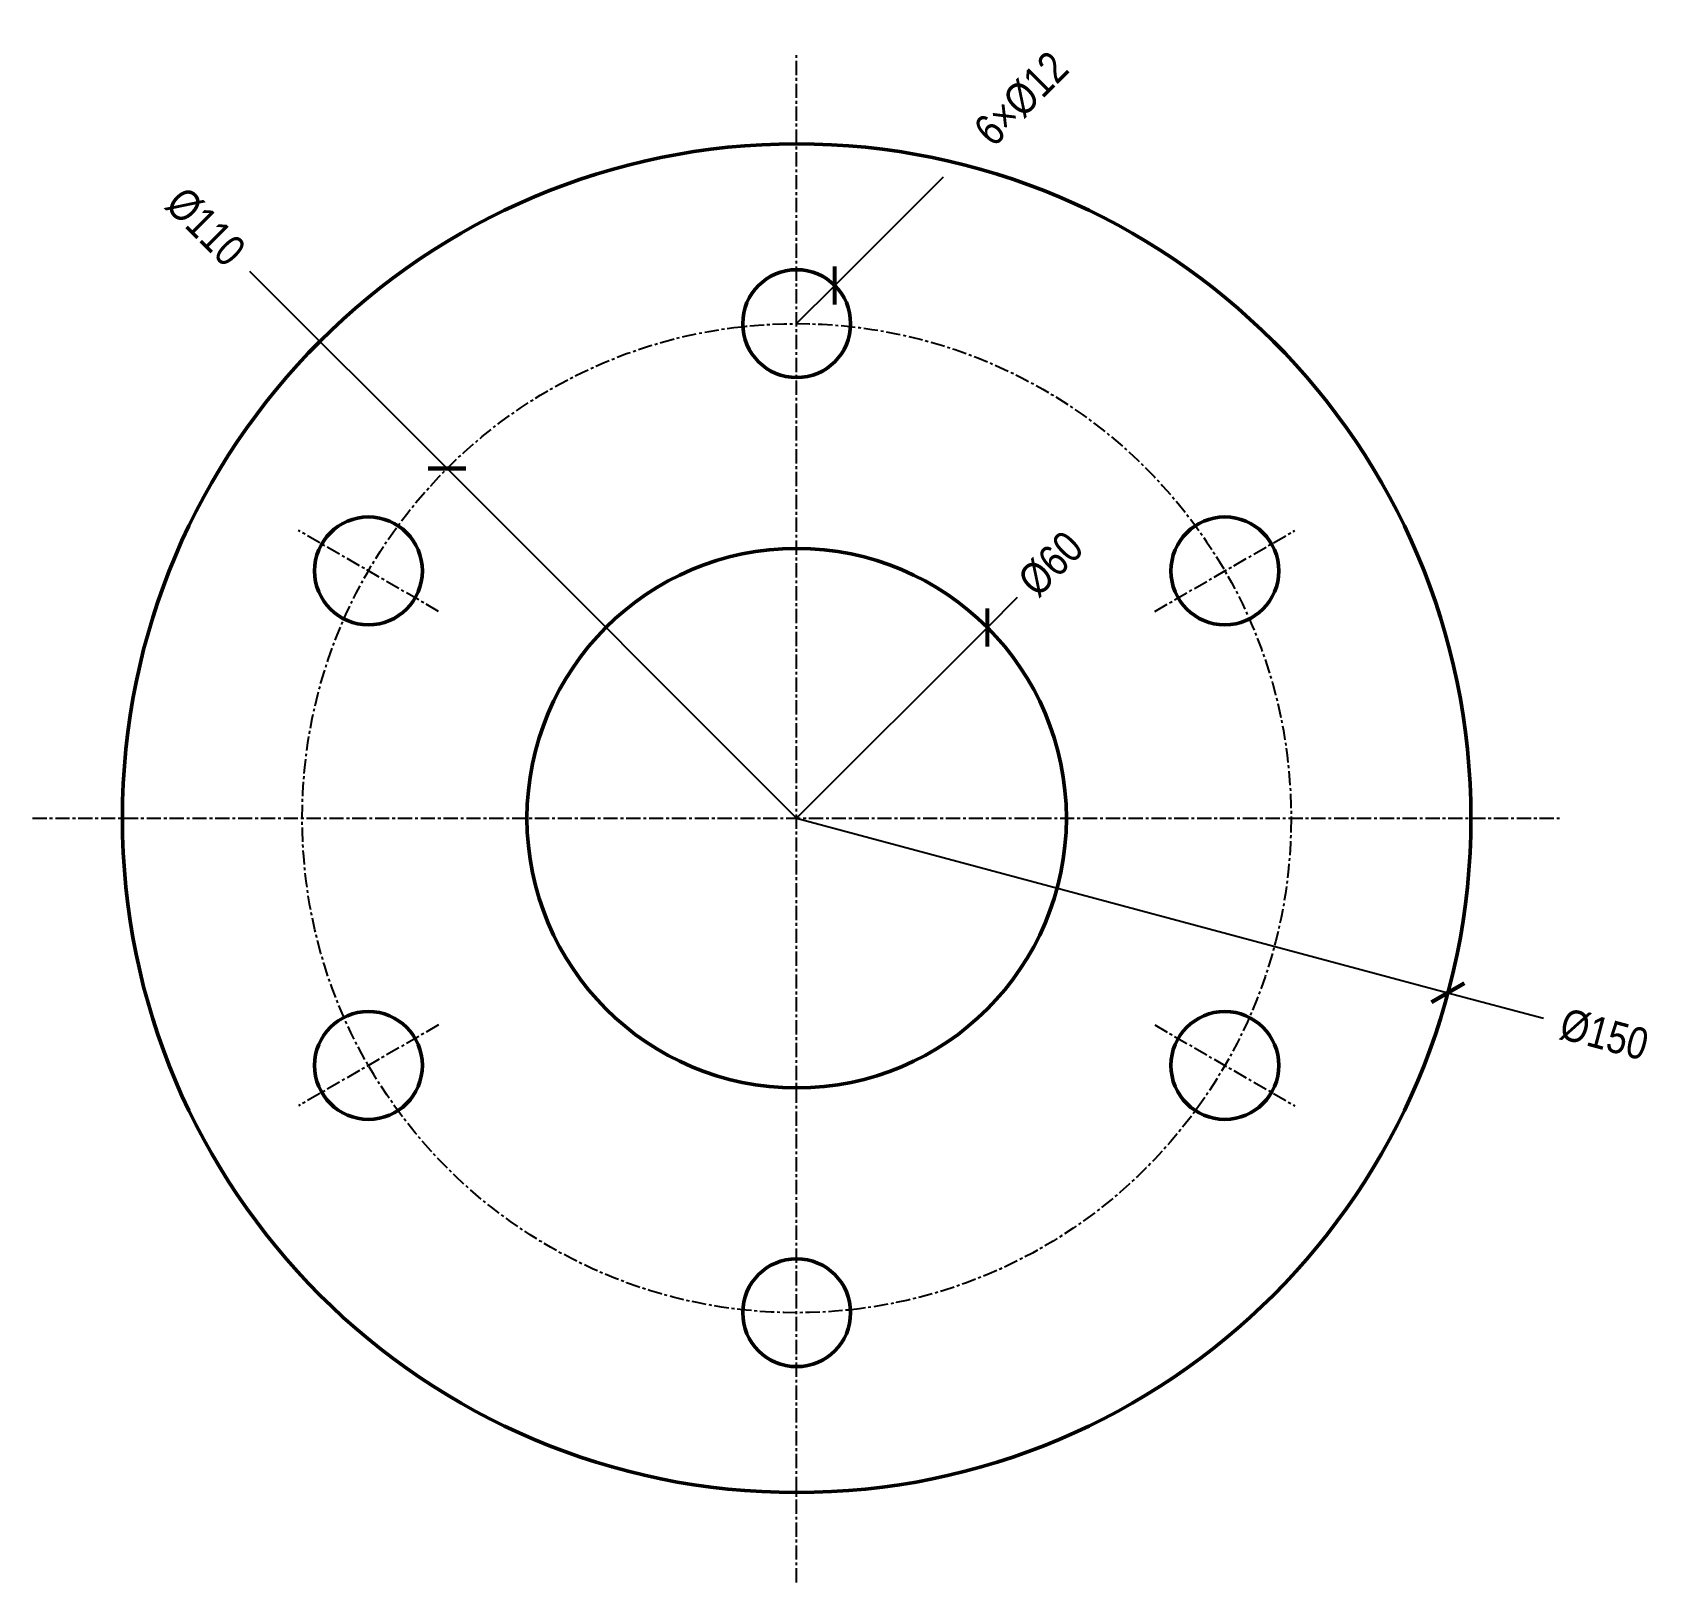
# Model space of a CAD drawing. Header units: millimetres. Extents: x -85 to 96, y -85 to 87.
import ezdxf

# ---------------------------------------------------------------- set-up
doc = ezdxf.new("R2010")
doc.units = ezdxf.units.MM
doc.header["$LTSCALE"] = 0.5
doc.linetypes.add('CENTER', pattern=[5.08, 3.175, -0.635, 0.635, -0.635])
for name, color, linetype, lineweight in [('CENTER', 1, 'CENTER', 25), ('DIM', 3, 'Continuous', 18), ('OUTLINE', 7, 'Continuous', 50)]:
    doc.layers.add(name, color=color, linetype=linetype, lineweight=lineweight)
doc.styles.add('OpenSansCondensed-Light', font='OpenSansCondensed-Light.ttf')
doc.dimstyles.new('EZDXF', dxfattribs={"dimtxt": 0.25, "dimasz": 0.175, "dimexe": 0.375, "dimexo": 0.125, "dimgap": 0.1, "dimtad": 1, "dimlfac": 100, "dimzin": 12, "dimdsep": 46, "dimtxsty": 'OpenSansCondensed-Light', "dimblk": 'ARCHTICK', "dimcen": 2.5, "dimazin": 3, "dimtfac": 0.5, "dimtmove": 2, "dimatfit": 3})

# ---------------------------------------------------------------- blocks, each defined once
blk = doc.blocks.new('_ARCHTICK')
at = {"color": 0, "linetype": 'BYBLOCK', "const_width": 0.15}
blk.add_lwpolyline([(-0.5, -0.5), (0.5, 0.5)], dxfattribs=at)

msp = doc.modelspace()

# ---------------------------------------------------------------- linework, layer by layer
at = {"layer": 'CENTER'}
for p, q in [((0, -85), (0, 85)), ((-39.84, 23), (-55.43, 32)), ((39.84, 23), (55.43, 32)), ((-85, 0), (85, 0)), ((-39.84, -23), (-55.43, -32)), ((39.84, -23), (55.43, -32))]:
    msp.add_line(p, q, dxfattribs=at)
msp.add_circle((0, 0), 55, dxfattribs=at)
at = {"layer": 'OUTLINE'}
for centre, radius in [((0, 0), 75), ((0, 55), 6), ((-47.63, 27.5), 6), ((47.63, 27.5), 6), ((0, 0), 30), ((-47.63, -27.5), 6), ((47.63, -27.5), 6), ((0, -55), 6)]:
    msp.add_circle(centre, radius, dxfattribs=at)

# ---------------------------------------------------------------- dimensions: what is measured, and where the dimension line sits
at = {"layer": 'DIM'}
msp.add_diameter_dim(center=(0, 55), radius=6, location=(25, 80), text='6×%%C12', dimstyle='EZDXF', override={"dimtxt": 3.5, "dimasz": 3, "dimtad": 0, "dimdec": 0, "dimlfac": 1, "dimzin": 8, "dimdsep": 46, "dimtmove": 0}, dxfattribs=at).render()
for radius, location in [(55, (-65.76, 65.76)), (30, (28.28, 28.28)), (75, (89.83, -24.07))]:
    msp.add_diameter_dim(center=(0, 0), radius=radius, location=location, dimstyle='EZDXF', override={"dimtxt": 3.5, "dimasz": 3, "dimtad": 0, "dimdec": 0, "dimlfac": 1, "dimzin": 8, "dimdsep": 46, "dimtmove": 0}, dxfattribs=at).render()

doc.saveas('drawing.dxf')
